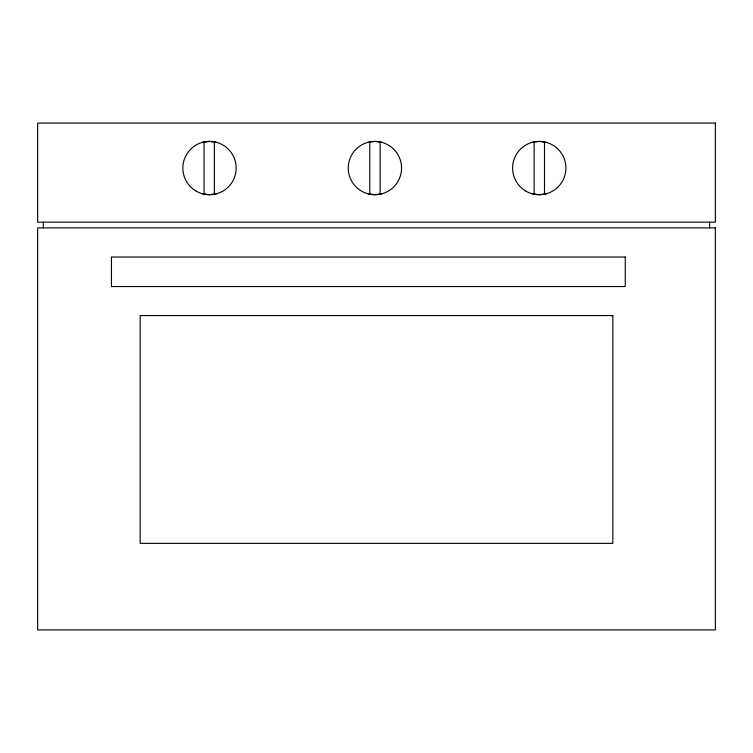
<?xml version="1.0" encoding="UTF-8"?>
<svg xmlns="http://www.w3.org/2000/svg" width="753" height="753" viewBox="0 0 753 753"><rect width="100%" height="100%" fill="white"/><g stroke="black" fill="none" stroke-linecap="round" stroke-linejoin="round"><path stroke-width="1.13" d="M368.001 193.803L374.9 194.707L381.79 193.803M202.613 142.317L209.513 141.404L216.412 142.317M368.001 142.317A26.656 26.656 0 0 1 400.643 174.96A26.656 26.656 0 0 1 356.047 186.904A26.656 26.656 0 0 1 368.001 142.317L374.9 141.404L381.79 142.317M532.352 142.317L539.252 141.404L546.151 142.317M216.412 193.803L209.513 194.707L202.613 193.803M546.151 193.803L539.252 194.707L532.352 193.803M709.655 222.173L709.655 227.867M544.494 141.404L544.494 194.707M534.131 141.404L534.131 194.707M380.133 142.091L380.133 194.039M369.77 142.082L369.77 194.039M214.407 141.404L214.407 194.707M204.044 141.404L204.044 194.707M43.345 222.173L43.345 227.867M715.35 123.078L37.65 123.078L37.65 222.173L715.35 222.173L715.35 123.078M715.35 227.867L37.65 227.867L37.65 629.922L715.35 629.922L715.35 227.867M625.254 257.027L111.453 257.027L111.453 286.535L625.254 286.535L625.254 257.027M612.838 315.563L140.162 315.563L140.162 543.365L612.838 543.365L612.838 315.563M196.185 191.14A26.656 26.656 0 0 0 236.169 168.06A26.656 26.656 0 0 0 196.185 144.971A26.656 26.656 0 0 0 196.185 191.14M525.923 191.14A26.656 26.656 0 0 0 565.908 168.06A26.656 26.656 0 0 0 525.923 144.971A26.656 26.656 0 0 0 525.923 191.14"/></g></svg>
